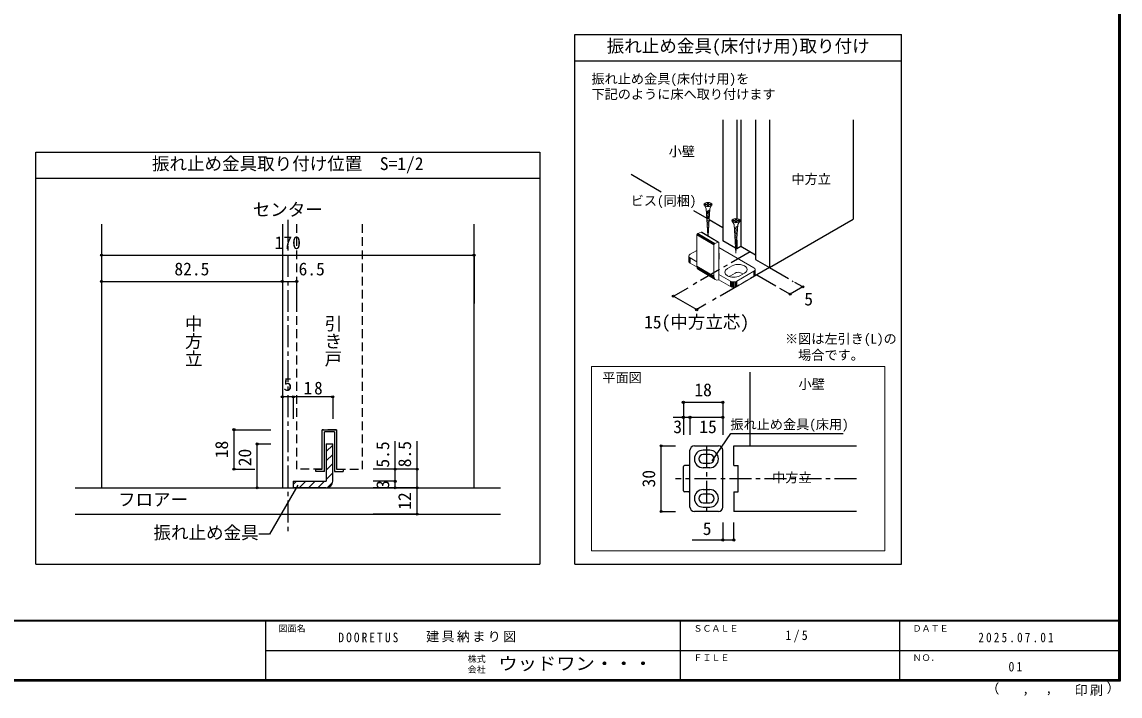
# Model space of a CAD drawing. Units: millimetres, scale not verified, with parts at other scales. Extents: x -973 to 977, y -718 to 696.
# Drawn here: x -276 to 977, y -718 to 51 of the extents above; entities that cross this region are included whole.
import ezdxf
from ezdxf.enums import TextEntityAlignment as Align

# ---------------------------------------------------------------- set-up
doc = ezdxf.new("R2010")
doc.units = ezdxf.units.MM
doc.header["$LTSCALE"] = 5
doc.header["$PDMODE"] = 32
doc.header["$PDSIZE"] = 2.5
doc.linetypes.add('CHAIN1', pattern=[8, 5, -1, 1, -1])
doc.linetypes.add('DASHED2', pattern=[3, 2, -1])
for name, color, linetype in [('0-6_扉', 2, 'Continuous'), ('0-A_文字', 7, 'Continuous'), ('0-B_寸法', 7, 'Continuous'), ('1-1_通り芯', 4, 'CHAIN1'), ('1-3_仕上げ', 2, 'Continuous'), ('1-4_枠', 3, 'Continuous'), ('1-6_扉', 7, 'DASHED2'), ('1-7_金物', 7, 'Continuous'), ('1-A_文字', 7, 'Continuous'), ('1-B_寸法', 7, 'Continuous'), ('F-0_補助線', 7, 'Continuous'), ('F-1_枠', 6, 'Continuous'), ('F-A_文字', 7, 'Continuous')]:
    doc.layers.add(name, color=color, linetype=linetype)
doc.layers.add('0-7_金物', color=7, linetype='Continuous', lineweight=18)
doc.styles.add('@ＭＳ ゴシック', font='')
doc.styles.add('ＭＳ ゴシック', font='')
doc.styles.get('@ＭＳ ゴシック').set_extended_font_data('@MS Gothic')
doc.styles.get('ＭＳ ゴシック').set_extended_font_data('MS Gothic')

msp = doc.modelspace()

# ---------------------------------------------------------------- linework, layer by layer
at = {"layer": '0-6_扉'}
for p, q in [((523.573, -60.971), (523.573, -198.71)), ((539.483, -60.971), (539.483, -173.427)), ((543.902, -60.971), (543.902, -205.344)), ((560.696, -60.971), (560.696, -220.143)), ((576.606, -60.971), (576.606, -229.329)), ((672.065, -60.971), (672.065, -174.215)), ((538.071, -207.08), (523.573, -198.71)), ((539.483, -197.994), (539.483, -207.895)), ((539.483, -207.895), (538.795, -207.498)), ((543.902, -205.344), (539.483, -207.895)), ((560.696, -215.04), (543.902, -205.344))]:
    msp.add_line(p, q, dxfattribs=at)
at = {"layer": '0-6_扉', "color": 7}
for p, q in [((418.849, -122.938), (453.142, -142.737)), ((490.181, -164.122), (505.196, -172.791)), ((507.952, -174.382), (523.573, -183.401))]:
    msp.add_line(p, q, dxfattribs=at)
at = {"layer": '0-6_扉'}
msp.add_lwpolyline([(560.696, -220.143), (576.606, -229.329), (672.065, -174.215)], dxfattribs=at)
at = {"layer": '0-7_金物'}
for p, q in [((502.642, -158.608), (504.466, -161.767)), ((502.747, -156.836), (506.11, -156.836)), ((502.747, -156.836), (502.747, -157.87)), ((502.747, -157.87), (506.11, -157.87)), ((506.54, -193.07), (504.466, -161.767)), ((506.11, -156.836), (506.11, -155.32)), ((506.11, -155.32), (507.144, -155.32)), ((506.11, -159.386), (506.11, -157.87)), ((506.11, -159.386), (507.144, -159.386)), ((506.708, -193.17), (508.788, -161.767)), ((507.144, -156.836), (507.144, -155.32)), ((507.144, -156.836), (510.507, -156.836)), ((510.612, -158.608), (508.788, -161.767)), ((510.507, -157.87), (510.507, -156.836)), ((508.684, -163.342), (504.719, -165.586)), ((508.576, -164.97), (504.819, -167.097)), ((508.468, -166.598), (504.919, -168.607)), ((508.36, -168.226), (505.019, -170.118)), ((508.252, -169.854), (505.119, -171.628)), ((508.144, -171.483), (505.219, -173.138)), ((508.037, -173.111), (505.319, -174.649)), ((507.929, -174.739), (505.42, -176.159)), ((534.567, -175.207), (537.93, -175.207)), ((534.567, -175.207), (534.567, -176.241)), ((537.93, -175.207), (537.93, -173.691)), ((537.93, -173.691), (538.964, -173.691)), ((538.964, -175.207), (538.964, -173.691)), ((538.964, -175.207), (542.327, -175.207)), ((542.327, -176.241), (542.327, -175.207)), ((507.821, -176.367), (505.52, -177.67)), ((507.713, -177.995), (505.62, -179.18)), ((507.605, -179.623), (505.72, -180.691)), ((507.497, -181.251), (505.82, -182.201)), ((507.389, -182.879), (505.92, -183.711)), ((507.281, -184.508), (506.02, -185.222)), ((507.174, -186.136), (506.12, -186.732)), ((507.066, -187.764), (506.22, -188.243)), ((534.462, -176.979), (536.286, -180.139)), ((534.567, -176.241), (537.93, -176.241)), ((538.447, -212.757), (536.286, -180.139)), ((540.503, -181.713), (536.539, -183.958)), ((540.396, -183.341), (536.639, -185.468)), ((540.288, -184.969), (536.739, -186.978)), ((540.18, -186.597), (536.839, -188.489)), ((537.93, -177.757), (537.93, -176.241)), ((537.93, -177.757), (538.964, -177.757)), ((538.447, -212.757), (540.608, -180.139)), ((542.432, -176.979), (540.608, -180.139)), ((513.256, -203.386), (493.972, -191.896)), ((493.972, -191.896), (493.972, -227.619)), ((513.289, -203.093), (494.005, -191.602)), ((513.384, -202.791), (494.101, -191.301)), ((513.537, -202.503), (494.253, -191.013)), ((513.735, -202.248), (494.451, -190.757)), ((513.966, -202.043), (494.682, -190.552)), ((494.93, -190.412), (498.76, -188.805)), ((514.214, -201.902), (494.93, -190.412)), ((518.044, -200.295), (498.76, -188.805)), ((518.292, -200.228), (499.008, -188.737)), ((518.523, -200.239), (499.239, -188.749)), ((518.721, -200.328), (499.437, -188.838)), ((506.958, -189.392), (506.32, -189.753)), ((506.85, -191.02), (506.42, -191.263)), ((514.214, -201.902), (518.044, -200.295)), ((540.072, -188.226), (536.939, -189.999)), ((539.964, -189.854), (537.039, -191.51)), ((539.856, -191.482), (537.139, -193.02)), ((539.748, -193.11), (537.239, -194.53)), ((539.641, -194.738), (537.339, -196.041)), ((539.533, -196.366), (537.439, -197.551)), ((539.425, -197.994), (537.54, -199.062)), ((539.317, -199.623), (537.64, -200.572)), ((486.298, -214.107), (493.972, -209.676)), ((513.256, -203.386), (513.256, -239.11)), ((519.001, -243.195), (519.001, -200.976)), ((558.776, -229.416), (519.001, -206.452)), ((539.209, -201.251), (537.74, -202.083)), ((539.101, -202.879), (537.84, -203.593)), ((538.993, -204.507), (537.94, -205.103)), ((538.886, -206.135), (538.04, -206.614)), ((538.778, -207.763), (538.14, -208.124)), ((538.67, -209.391), (538.24, -209.635)), ((484.833, -216.148), (484.833, -222.272)), ((485.004, -216.895), (485.004, -223.019)), ((485.503, -217.592), (485.503, -223.715)), ((493.972, -222.621), (486.298, -218.19)), ((486.298, -218.19), (486.298, -224.313)), ((494.076, -228.804), (486.298, -224.313)), ((519.279, -213.086), (519.279, -219.21)), ((513.256, -239.11), (493.972, -227.619)), ((513.452, -240.709), (494.168, -229.218)), ((514.026, -242.035), (494.742, -230.544)), ((514.939, -242.997), (495.655, -231.506)), ((532.26, -244.726), (519.001, -237.071)), ((528.724, -230.437), (534.027, -227.375)), ((537.563, -235.54), (532.26, -238.602)), ((558.776, -233.499), (539.331, -244.726)), ((542.866, -238.602), (548.17, -235.54)), ((558.776, -233.499), (558.776, -239.623)), ((559.571, -232.901), (559.571, -239.025)), ((560.07, -232.205), (560.07, -238.329)), ((560.241, -231.458), (560.241, -237.581)), ((532.26, -250.849), (519.001, -243.195)), ((532.26, -244.726), (532.26, -250.849)), ((533.295, -245.184), (533.295, -251.308)), ((534.501, -245.473), (534.501, -251.597)), ((535.795, -245.571), (535.795, -251.695)), ((537.089, -245.473), (537.089, -251.597)), ((538.295, -245.184), (538.295, -251.308)), ((558.776, -239.623), (539.331, -250.849)), ((539.331, -244.726), (539.331, -250.849)), ((373.607, -342.079), (708.465, -342.079)), ((373.607, -552.197), (373.607, -342.079)), ((708.465, -342.079), (708.465, -552.197)), ((708.465, -552.197), (373.607, -552.197))]:
    msp.add_line(p, q, dxfattribs=at)
for points in [[(507.144, -159.386), (507.144, -157.87), (510.507, -157.87)], [(538.964, -177.757), (538.964, -176.241), (542.327, -176.241)]]:
    msp.add_lwpolyline(points, dxfattribs=at)
for centre in [(506.627, -157.353), (538.447, -175.724)]:
    msp.add_ellipse(centre, major_axis=(4.71, 0), ratio=0.5, dxfattribs=at)
for centre, major_axis, ratio, start_param, end_param in [((494.93, -191.494), (0.64, 1.074), 0.663414, 0.73181839, 2.30261472), ((498.76, -189.887), (0.64, 1.074), 0.663414, 6.22960554, 7.0150037), ((518.044, -201.378), (0.64, 1.074), 0.663414, 5.44420737, 7.0150037), ((514.214, -202.985), (0.64, 1.074), 0.663414, 0.73181839, 2.30261472), ((509.279, -213.086), (10, 0), 0.57735, 6.04714601, 6.5192246), ((489.833, -216.148), (-5, 0), 0.57735, 5.49778714, 7.06858347), ((489.833, -222.272), (-5, 0), 0.57735, 6.28318531, 7.06858347), ((509.279, -219.21), (10, 0), 0.57735, 6.04714601, 6.5192246), ((541.098, -231.458), (10, 0), 0.57735, 5.49778714, 8.6393798), ((499.718, -225.209), (3.839, 6.443), 0.663414, 2.30261472, 3.08801288), ((535.795, -234.52), (10, 0), 0.57735, 2.35619449, 5.49778714), ((541.098, -237.581), (5, 0), 0.57735, 0.26179939, 2.35619449), ((555.241, -231.458), (-5, 0), 0.57735, 2.35619449, 3.92699082), ((555.241, -237.581), (-5, 0), 0.57735, 2.35619449, 3.14159265), ((519.001, -236.7), (3.839, 6.443), 0.663414, 2.30261472, 3.87341104), ((535.795, -240.643), (5, 0), 0.57735, 2.35619449, 2.78022553), ((535.795, -242.684), (-5, 0), 0.57735, 0.78539816, 2.35619449), ((535.795, -248.808), (-5, 0), 0.57735, 0.78539816, 2.35619449)]:
    msp.add_ellipse(centre, major_axis=major_axis, ratio=ratio, start_param=start_param, end_param=end_param, dxfattribs=at)
at = {"layer": '0-A_文字', "color": 3}
for p, q in [((354.742, 36.633), (727.455, 36.633)), ((354.742, -567.5), (354.742, 36.633)), ((727.455, -567.5), (727.455, 36.633)), ((354.742, 6.633), (727.455, 6.633)), ((-260.258, -567.5), (-260.258, -97.5)), ((-260.258, -97.5), (314.742, -97.5)), ((314.742, -97.5), (314.742, -567.5)), ((-260.258, -127.5), (314.742, -127.5)), ((-260.258, -567.5), (314.742, -567.5)), ((354.742, -567.5), (727.455, -567.5))]:
    msp.add_line(p, q, dxfattribs=at)
at = {"layer": '0-A_文字', "color": 4}
for p, q in [((511.464, -449.741), (532.687, -418.374)), ((532.687, -418.374), (660.675, -418.374))]:
    msp.add_line(p, q, dxfattribs=at)
at = {"layer": '0-B_寸法', "color": 4, "linetype": 'CHAIN1'}
for p, q in [((554.509, -211.468), (485.938, -251.057)), ((576.606, -229.329), (507.141, -269.434)), ((562.312, -237.581), (591.709, -254.554)), ((576.606, -229.329), (603.712, -244.978))]:
    msp.add_line(p, q, dxfattribs=at)
at = {"layer": '0-B_寸法', "color": 4}
for p, q in [((614.643, -251.289), (605.672, -246.11)), ((467.154, -261.902), (483.798, -252.293)), ((467.154, -261.902), (493.671, -277.211)), ((591.709, -254.554), (600.349, -259.542)), ((614.643, -251.289), (600.349, -259.542)), ((504.128, -271.174), (493.671, -277.211))]:
    msp.add_line(p, q, dxfattribs=at)
at = {"layer": '0-B_寸法'}
for p in [(614.643, -251.289), (467.154, -261.902), (600.349, -259.542), (493.671, -277.211)]:
    msp.add_point(p, dxfattribs=at)
at = {"layer": '1-1_通り芯'}
msp.add_line((27.242, -174.852), (27.242, -532.789), dxfattribs=at)
at = {"layer": '1-3_仕上げ'}
for p, q in [((554.806, -432.479), (554.806, -348.529)), ((-215.258, -480.443), (269.742, -480.443)), ((-215.258, -510.443), (269.742, -510.443))]:
    msp.add_line(p, q, dxfattribs=at)
at = {"layer": '1-4_枠'}
for p, q in [((-185.258, -179.652), (-185.258, -480.443)), ((20.992, -179.652), (20.992, -480.443)), ((239.742, -480.443), (239.742, -179.652)), ((536.056, -432.479), (676.056, -432.479)), ((536.056, -454.979), (536.056, -432.479)), ((536.056, -454.979), (541.056, -454.979)), ((541.056, -484.979), (541.056, -454.979)), ((536.056, -484.979), (541.056, -484.979)), ((536.056, -484.979), (536.056, -507.479)), ((676.056, -507.479), (536.056, -507.479))]:
    msp.add_line(p, q, dxfattribs=at)
at = {"layer": '1-4_枠', "color": 4, "linetype": 'CHAIN1'}
for p, q in [((504.806, -432.479), (504.806, -507.479)), ((676.056, -469.979), (469.352, -469.979))]:
    msp.add_line(p, q, dxfattribs=at)
at = {"layer": '1-6_扉'}
for p, q in [((37.242, -179.652), (37.242, -459.193)), ((112.242, -179.652), (112.242, -459.193)), ((66.617, -459.193), (66.617, -414.193)), ((82.867, -414.193), (66.617, -414.193)), ((82.867, -414.193), (82.867, -459.193)), ((66.617, -459.193), (37.242, -459.193)), ((82.867, -459.193), (112.242, -459.193))]:
    msp.add_line(p, q, dxfattribs=at)
at = {"layer": '1-7_金物'}
for p, q in [((66.618, -459.193), (66.618, -414.193)), ((66.618, -414.193), (82.868, -414.193)), ((69.118, -461.693), (69.118, -416.693)), ((80.368, -416.693), (69.118, -416.693)), ((80.368, -416.693), (80.368, -461.693)), ((82.868, -414.193), (82.868, -459.193)), ((486.056, -502.479), (486.056, -437.479)), ((491.056, -432.479), (518.556, -432.479)), ((508.556, -437.479), (501.056, -437.479)), ((523.556, -502.479), (523.556, -437.479)), ((508.556, -442.479), (501.056, -442.479)), ((59.118, -459.193), (66.618, -459.193)), ((59.118, -461.693), (59.118, -459.193)), ((69.118, -461.693), (59.118, -461.693)), ((80.368, -461.693), (90.368, -461.693)), ((82.868, -459.193), (90.368, -459.193)), ((90.368, -459.193), (90.368, -461.693)), ((478.556, -483.729), (478.556, -456.229)), ((484.806, -454.979), (479.806, -454.979)), ((501.056, -452.479), (508.556, -452.479)), ((508.556, -457.479), (501.056, -457.479)), ((484.806, -484.979), (479.806, -484.979)), ((501.056, -482.479), (508.556, -482.479)), ((508.556, -487.479), (501.056, -487.479)), ((501.056, -497.479), (508.556, -497.479)), ((518.556, -507.479), (491.056, -507.479)), ((501.056, -502.479), (508.556, -502.479))]:
    msp.add_line(p, q, dxfattribs=at)
at = {"layer": '1-7_金物', "color": 3}
for p, q in [((70.993, -430.443), (78.493, -430.443)), ((70.993, -430.443), (70.993, -472.943)), ((78.493, -472.943), (78.493, -430.443)), ((33.493, -472.943), (33.493, -480.443)), ((33.493, -472.943), (70.993, -472.943)), ((70.993, -480.443), (33.493, -480.443))]:
    msp.add_line(p, q, dxfattribs=at)
at = {"layer": '1-7_金物', "color": 4}
for p, q in [((70.993, -439.149), (78.493, -431.649)), ((70.993, -449.755), (78.493, -442.255)), ((70.993, -460.362), (78.493, -452.862)), ((70.993, -470.968), (78.493, -463.468)), ((33.493, -476.649), (37.199, -472.943)), ((40.305, -480.443), (47.805, -472.943)), ((50.912, -480.443), (58.412, -472.943)), ((61.519, -480.443), (69.018, -472.943)), ((72.227, -480.341), (78.393, -474.175))]:
    msp.add_line(p, q, dxfattribs=at)
at = {"layer": '1-7_金物'}
for centre, radius, start, end in [((491.056, -437.479), 5, 90, 180), ((501.056, -447.479), 10, 90, 270), ((508.556, -447.479), 10, 270, 90), ((518.556, -437.479), 5, 0, 90), ((501.056, -447.479), 5, 90, 270), ((508.556, -447.479), 5, 270, 90), ((479.806, -456.229), 1.25, 90, 180), ((484.806, -456.229), 1.25, 0, 90), ((479.806, -483.729), 1.25, 180, 270), ((484.806, -483.729), 1.25, 270, 0), ((501.056, -492.479), 10, 90, 270), ((501.056, -492.479), 5, 90, 270), ((508.556, -492.479), 10, 270, 90), ((508.556, -492.479), 5, 270, 90), ((491.056, -502.479), 5, 180, 270), ((518.556, -502.479), 5, 270, 0)]:
    msp.add_arc(centre, radius, start, end, dxfattribs=at)
at = {"layer": '1-7_金物', "color": 3}
msp.add_arc((70.993, -472.943), 7.5, 270, 0, dxfattribs=at)
at = {"layer": '1-A_文字'}
for p, q in [((38.792, -477.231), (6.5, -533.162)), ((6.5, -533.162), (-6, -533.162))]:
    msp.add_line(p, q, dxfattribs=at)
at = {"layer": '1-B_寸法', "color": 4}
for p, q in [((-185.258, -215.081), (239.742, -215.081)), ((-185.258, -215.081), (-185.258, -270.081)), ((239.742, -215.081), (239.742, -270.081)), ((-185.258, -245.081), (20.992, -245.081)), ((20.992, -245.081), (20.992, -270.081)), ((20.992, -245.081), (37.242, -245.081)), ((37.242, -245.081), (37.242, -270.081)), ((33.493, -376.693), (20.992, -376.693)), ((20.992, -376.693), (20.992, -401.693)), ((78.493, -376.693), (33.493, -376.693)), ((33.493, -376.693), (33.493, -401.693)), ((78.493, -376.693), (78.493, -401.693)), ((478.556, -382.871), (523.556, -382.871)), ((478.556, -382.871), (478.556, -399.979)), ((523.556, -382.871), (523.556, -399.979)), ((466.991, -399.979), (486.056, -399.979)), ((478.556, -399.979), (478.556, -419.979)), ((486.056, -399.979), (486.056, -419.979)), ((486.056, -399.979), (523.556, -399.979)), ((523.556, -399.979), (523.556, -419.979)), ((-34.078, -459.193), (-34.078, -414.193)), ((-34.078, -414.193), (7.867, -414.193)), ((-7.662, -480.443), (-7.662, -430.443)), ((-7.662, -430.443), (7.867, -430.443)), ((149.742, -472.943), (149.742, -427.349)), ((174.742, -480.443), (174.742, -427.349)), ((453.174, -432.479), (469.352, -432.479)), ((453.174, -507.479), (453.174, -432.479)), ((-34.078, -459.193), (-10.299, -459.193)), ((174.742, -459.193), (124.742, -459.193)), ((149.742, -472.943), (124.742, -472.943)), ((149.742, -480.443), (149.742, -472.943)), ((-7.662, -480.443), (7.867, -480.443)), ((174.742, -480.443), (124.742, -480.443)), ((174.742, -510.443), (174.742, -480.443)), ((174.742, -510.443), (124.742, -510.443)), ((453.174, -507.479), (469.352, -507.479)), ((523.556, -519.979), (523.556, -539.995)), ((536.056, -539.995), (536.056, -519.979)), ((536.056, -539.995), (488.678, -539.995))]:
    msp.add_line(p, q, dxfattribs=at)
at = {"layer": '1-B_寸法'}
for p in [(-185.258, -215.081), (239.742, -215.081), (-185.258, -245.081), (20.992, -245.081), (37.242, -245.081), (20.992, -376.693), (33.493, -376.693), (78.493, -376.693), (478.556, -382.871), (523.556, -382.871), (478.556, -399.979), (486.056, -399.979), (523.556, -399.979), (-34.078, -414.193), (-7.662, -430.443), (453.174, -432.479), (-34.078, -459.193), (149.742, -459.193), (174.742, -459.193), (149.742, -472.943), (-7.662, -480.443), (149.742, -480.443), (174.742, -480.443), (174.742, -510.443), (453.174, -507.479), (523.556, -539.995), (536.056, -539.995)]:
    msp.add_point(p, dxfattribs=at)
at = {"layer": 'F-1_枠'}
for p, q in [((974.986, 695.833), (974.986, -700.833)), ((975.82, 695.833), (975.82, -700.833)), ((976.653, 695.833), (976.653, -700.833)), ((976.653, -631.667), (-973.347, -631.667)), ((976.653, -632.5), (-973.347, -632.5)), ((1.653, -632.5), (1.653, -699.167)), ((474.986, -632.5), (474.986, -699.167)), ((724.986, -632.5), (724.986, -699.167)), ((1.653, -665.833), (974.986, -665.834)), ((976.653, -699.167), (-973.347, -699.167)), ((976.653, -700), (-973.347, -700)), ((976.653, -700.833), (-973.347, -700.833))]:
    msp.add_line(p, q, dxfattribs=at)

# ---------------------------------------------------------------- texts
at = {"layer": '0-A_文字', "style": 'ＭＳ ゴシック'}
for s, height, p in [('振れ止め金具(床付け用)取り付け', 14.66, (391.098, 11.633)), ('振れ止め金具(床付け用)を', 11, (373.651, -22.826)), ('下記のように床へ取り付けます', 11, (373.651, -40.362)), ('小壁', 11, (461.76, -105.743)), ('振れ止め金具取り付け位置\u3000S=1/2', 14.66, (-127.758, -122.5)), ('中方立', 11, (601.836, -137.19)), ('平面図', 11, (386.048, -363.556)), ('小壁', 11, (609.806, -370.987)), ('中方立', 11, (579.806, -477.479))]:
    msp.add_text(s, height=height, dxfattribs=at).set_placement(p, align=Align.BOTTOM_LEFT)
at = {"layer": '0-B_寸法', "style": 'ＭＳ ゴシック'}
for s, height, p in [('ビス(同梱)', 11, (418.374, -161.867)), ('5', 14.66, (616.415, -276.859)), ('15(中方立芯)', 14.66, (433.671, -303.072)), ('※図は左引き(L)の', 11, (594.405, -319.218)), ('\u3000場合です。', 11, (594.405, -337.799))]:
    msp.add_text(s, height=height, dxfattribs=at).set_placement(p, align=Align.BOTTOM_LEFT)
at = {"layer": '1-A_文字', "style": 'ＭＳ ゴシック'}
for s, height, p in [('センター', 14.66, (-12.758, -174.852)), ('振れ止め金具(床用)', 11, (532.092, -416.875)), ('フロアー', 14.66, (-166.508, -505.443)), ('振れ止め金具', 14.66, (-126, -543.162))]:
    msp.add_text(s, height=height, dxfattribs=at).set_placement(p, align=Align.BOTTOM_LEFT)
at = {"layer": '1-A_文字', "style": '@ＭＳ ゴシック'}
for s, p in [('中方立', (-92.133, -283.011)), ('引き戸', (67.242, -283.011))]:
    msp.add_text(s, height=14.66, rotation=270, dxfattribs=at).set_placement(p, align=Align.BOTTOM_LEFT)
at = {"layer": '1-B_寸法', "style": 'ＭＳ ゴシック'}
for s, p in [('170', (12.242, -212.581)), ('82.5', (-102.133, -242.581)), ('6.5', (39.516, -242.581)), ('5', (22.243, -374.193)), ('18', (491.056, -380.371)), ('3', (466.991, -422.479)), ('15', (496.681, -422.479)), ('5', (500.588, -538.607))]:
    msp.add_text(s, height=14.66, dxfattribs=at).set_placement(p, align=Align.BOTTOM_LEFT)
for s, p in [('18', (-36.578, -446.693)), ('20', (-10.162, -455.843)), ('5.5', (147.242, -457.349)), ('8.5', (172.242, -456.991)), ('30', (450.674, -479.979)), ('3', (147.242, -481.693)), ('12', (172.242, -505.443))]:
    msp.add_text(s, height=14.66, rotation=90, dxfattribs=at).set_placement(p, align=Align.BOTTOM_LEFT)
at = {"layer": '1-B_寸法', "insert": (45.368, -374.193), "char_height": 14.66, "attachment_point": 7, "style": 'ＭＳ ゴシック'}
msp.add_mtext('\\T1.27;\\W0.95;18', dxfattribs=at)
at = {"layer": 'F-0_補助線', "char_height": 11, "attachment_point": 7, "style": 'ＭＳ ゴシック'}
for s, insert in [('\\T1.39;\\W0.85;DOORETUS', (84.986, -656.667)), ('\\T1.17;建具納まり図', (184.986, -656.667))]:
    msp.add_mtext(s, dxfattribs=dict(at, insert=insert))
at = {"layer": 'F-A_文字', "style": 'ＭＳ ゴシック'}
for s, height, p in [('図面名', 7.331, (16.653, -646.667)), ('ＳＣＡＬＥ', 7.331, (489.986, -646.667)), ('ＤＡＴＥ', 7.331, (739.986, -646.667)), ('株式', 7.331, (232.486, -681.5)), ('ＦＩＬＥ', 7.331, (489.986, -680)), ('ＮＯ．', 7.331, (739.986, -680.001)), ('会社', 7.331, (232.486, -693.5)), ('）', 11, (961.387, -717.355)), ('（', 11, (823.992, -718.052)), (',', 11, (865.199, -718.052)), (',', 11, (891.686, -717.588))]:
    msp.add_text(s, height=height, dxfattribs=at).set_placement(p, align=Align.BOTTOM_LEFT)
at = {"layer": 'F-A_文字', "style": 'ＭＳ ゴシック', "width": 1.1}
msp.add_text('ウッドワン・・・', height=14.66, dxfattribs=at).set_placement((267.486, -692.5), align=Align.BOTTOM_LEFT)
at = {"layer": 'F-A_文字', "char_height": 11, "attachment_point": 7, "style": 'ＭＳ ゴシック'}
for s, insert in [('\\T1.38;\\W0.9;1/5', (594.986, -656.667)), ('\\T1.39;\\W0.85;2025.07.01', (814.986, -656.667)), ('\\T1.36;\\W0.9;01', (849.361, -690.001)), ('\\T1.17;印刷', (924.678, -717.82))]:
    msp.add_mtext(s, dxfattribs=dict(at, insert=insert))

doc.saveas('drawing.dxf')
